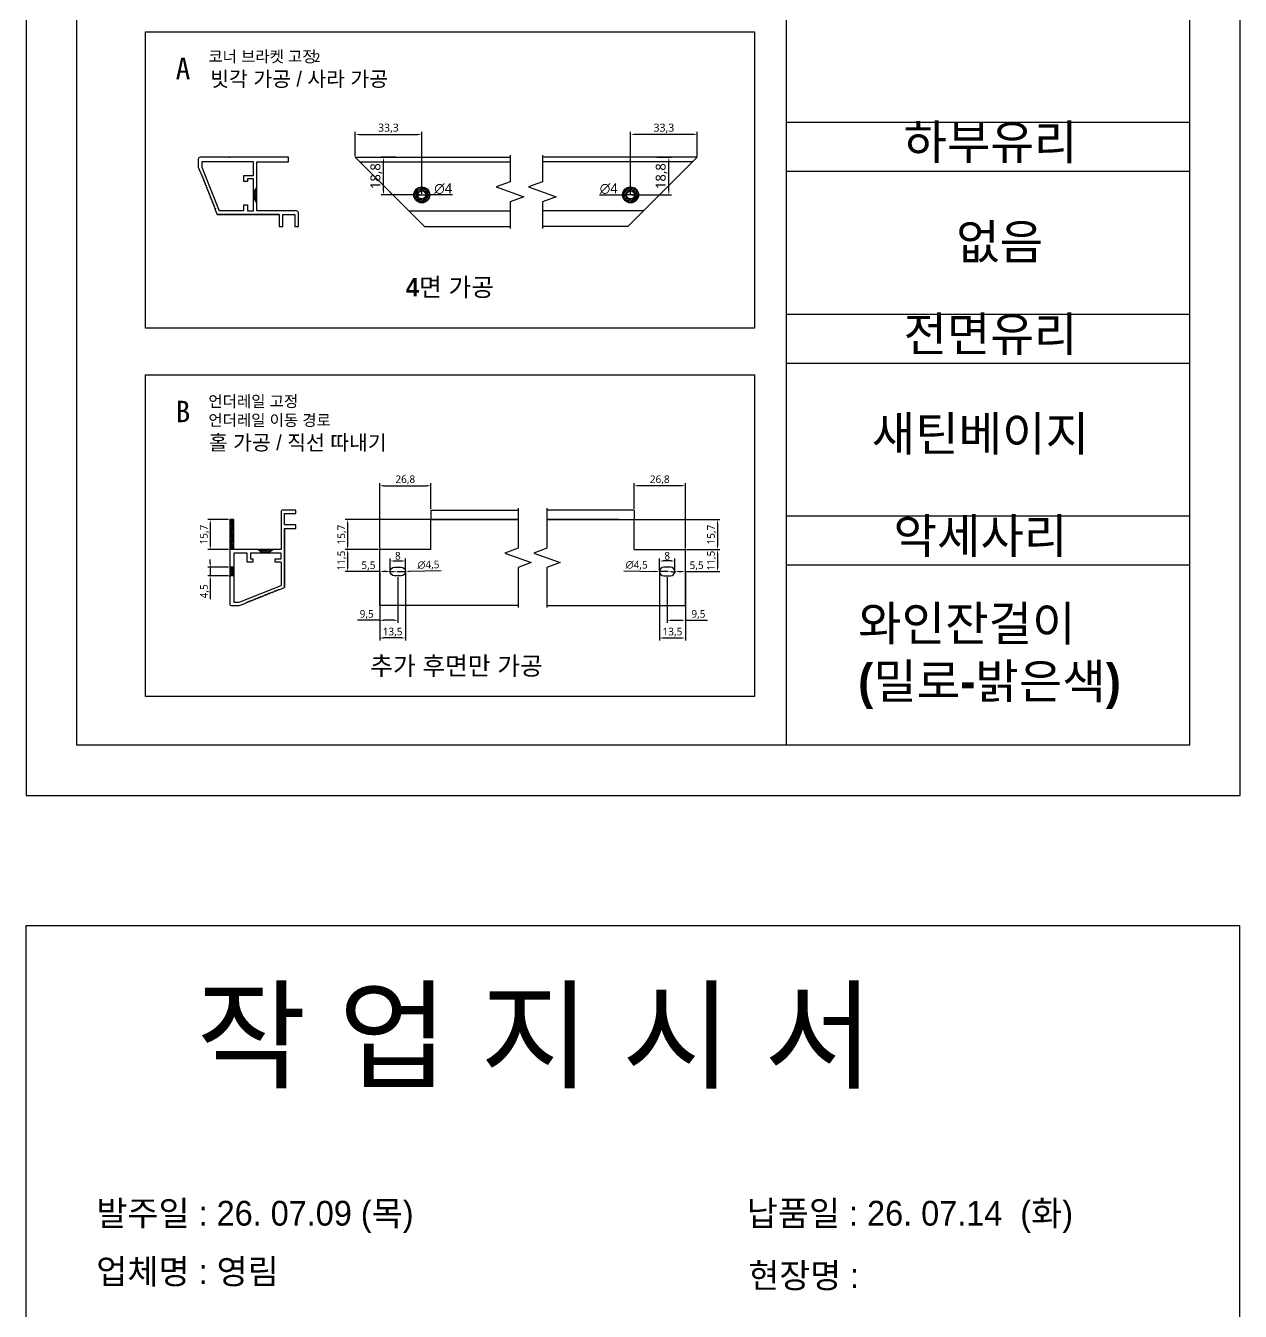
# Model space of a CAD drawing. Header units: millimetres. Extents: x -44117 to 256353, y -2095463 to 65325.
# Drawn here: x 94921 to 97592, y -1030114 to -1027285 of the extents above; entities that cross this region are included whole.
import ezdxf

# ---------------------------------------------------------------- set-up
doc = ezdxf.new("R2010")
doc.units = ezdxf.units.MM
doc.header["$LTSCALE"] = 10
doc.layers.add('.', color=8, linetype='Continuous')
doc.layers.add('DEFAULT', color=7, linetype='Continuous')
doc.styles.add('맑은고딕', font='malgun.ttf')
doc.dimstyles.new('장바 dim', dxfattribs={"dimtxt": 4, "dimasz": 2, "dimexe": 1.25, "dimexo": 0.625, "dimtad": 1, "dimtxsty": '맑은고딕', "dimcen": 2.5, "dimclre": 256, "dimadec": 0, "dimazin": 0, "dimtfac": 1, "dimtmove": 0, "dimatfit": 3, "dimldrblk": 'ARCHTICK', "dimfxl": 0, "dimarcsym": 0})

# ---------------------------------------------------------------- blocks, each defined once
blk = doc.blocks.new('*D6876')
at = {"color": 0, "lineweight": -2, "transparency": 16777216}
for p, q in [((6389.14, -1856.27), (6387.14, -1856.27)), ((6391.14, -1856.27), (6395.14, -1856.27)), ((6408.51, -1856.27), (6397.14, -1856.27))]:
    blk.add_line(p, q, dxfattribs=at)
at = {"color": 0, "transparency": 16777216}
for points in [[(6389.14, -1855.93), (6389.14, -1856.6), (6391.14, -1856.27)], [(6397.14, -1855.93), (6397.14, -1856.6), (6395.14, -1856.27)]]:
    blk.add_solid(points, dxfattribs=at)
at = {"layer": 'Defpoints', "color": 0, "transparency": 16777216}
for p in [(6391.14, -1856.27), (6395.14, -1856.27)]:
    blk.add_point(p, dxfattribs=at)
at = {"color": 0, "transparency": 16777216, "insert": (6403.82, -1853.14), "char_height": 5, "attachment_point": 5, "style": '맑은고딕'}
blk.add_mtext('∅4', dxfattribs=at)
blk = doc.blocks.new('_ArchTick')
at = {"color": 0, "linetype": 'ByBlock', "const_width": 0.15}
blk.add_lwpolyline([(-0.5, -0.5), (0.5, 0.5)], dxfattribs=at)
blk = doc.blocks.new('*D6890')
at = {"lineweight": -2, "transparency": 16777216}
for p, q in [((6359.84, -1836.84), (6359.84, -1824.76)), ((6393.14, -1855.64), (6393.14, -1824.76))]:
    blk.add_line(p, q, dxfattribs=at)
at = {"color": 0, "lineweight": -2, "transparency": 16777216}
blk.add_line((6361.84, -1826.01), (6391.14, -1826.01), dxfattribs=at)
at = {"color": 0, "transparency": 16777216}
for points in [[(6361.84, -1825.68), (6361.84, -1826.35), (6359.84, -1826.01)], [(6391.14, -1825.68), (6391.14, -1826.35), (6393.14, -1826.01)]]:
    blk.add_solid(points, dxfattribs=at)
at = {"layer": 'Defpoints', "color": 0, "transparency": 16777216}
for p in [(6393.14, -1826.01), (6359.84, -1837.47), (6393.14, -1856.27)]:
    blk.add_point(p, dxfattribs=at)
at = {"color": 0, "transparency": 16777216, "insert": (6376.49, -1822.99), "char_height": 4, "attachment_point": 5, "style": '맑은고딕'}
blk.add_mtext('33,3', dxfattribs=at)
blk = doc.blocks.new('*D6875')
at = {"lineweight": -2, "transparency": 16777216}
for p, q in [((6380.09, -1837.47), (6372.78, -1837.47)), ((6392.51, -1856.27), (6372.78, -1856.27))]:
    blk.add_line(p, q, dxfattribs=at)
at = {"color": 0, "lineweight": -2, "transparency": 16777216}
blk.add_line((6374.03, -1854.27), (6374.03, -1839.47), dxfattribs=at)
at = {"color": 0, "transparency": 16777216}
for points in [[(6373.69, -1839.47), (6374.36, -1839.47), (6374.03, -1837.47)], [(6373.69, -1854.27), (6374.36, -1854.27), (6374.03, -1856.27)]]:
    blk.add_solid(points, dxfattribs=at)
at = {"layer": 'Defpoints', "color": 0, "transparency": 16777216}
for p in [(6374.03, -1837.47), (6380.72, -1837.47), (6393.14, -1856.27)]:
    blk.add_point(p, dxfattribs=at)
at = {"color": 0, "transparency": 16777216, "insert": (6370.39, -1846.87), "char_height": 5, "attachment_point": 5, "rotation": 90, "style": '맑은고딕'}
blk.add_mtext('18,8', dxfattribs=at)
blk = doc.blocks.new('*D6877')
at = {"color": 0, "lineweight": -2, "transparency": 16777216}
for p, q in [((6481.82, -1856.27), (6493.42, -1856.27)), ((6499.42, -1856.27), (6495.42, -1856.27)), ((6501.42, -1856.27), (6503.42, -1856.27))]:
    blk.add_line(p, q, dxfattribs=at)
at = {"color": 0, "transparency": 16777216}
for points in [[(6493.42, -1855.93), (6493.42, -1856.6), (6495.42, -1856.27)], [(6501.42, -1855.93), (6501.42, -1856.6), (6499.42, -1856.27)]]:
    blk.add_solid(points, dxfattribs=at)
at = {"layer": 'Defpoints', "color": 0, "transparency": 16777216}
for p in [(6495.42, -1856.27), (6499.42, -1856.27)]:
    blk.add_point(p, dxfattribs=at)
at = {"color": 0, "transparency": 16777216, "insert": (6486.51, -1853.14), "char_height": 5, "attachment_point": 5, "style": '맑은고딕'}
blk.add_mtext('∅4', dxfattribs=at)
blk = doc.blocks.new('*D6889')
at = {"lineweight": -2, "transparency": 16777216}
for p, q in [((6497.42, -1855.64), (6497.42, -1824.76)), ((6530.72, -1836.84), (6530.72, -1824.76))]:
    blk.add_line(p, q, dxfattribs=at)
at = {"color": 0, "lineweight": -2, "transparency": 16777216}
blk.add_line((6528.72, -1826.01), (6499.42, -1826.01), dxfattribs=at)
at = {"color": 0, "transparency": 16777216}
for points in [[(6499.42, -1825.68), (6499.42, -1826.35), (6497.42, -1826.01)], [(6528.72, -1825.68), (6528.72, -1826.35), (6530.72, -1826.01)]]:
    blk.add_solid(points, dxfattribs=at)
at = {"layer": 'Defpoints', "color": 0, "transparency": 16777216}
for p in [(6497.42, -1826.01), (6530.72, -1837.47), (6497.42, -1856.27)]:
    blk.add_point(p, dxfattribs=at)
at = {"color": 0, "transparency": 16777216, "insert": (6514.07, -1822.99), "char_height": 4, "attachment_point": 5, "style": '맑은고딕'}
blk.add_mtext('33,3', dxfattribs=at)
blk = doc.blocks.new('*D6878')
at = {"lineweight": -2, "transparency": 16777216}
for p, q in [((6510.46, -1837.47), (6517.78, -1837.47)), ((6498.04, -1856.27), (6517.78, -1856.27))]:
    blk.add_line(p, q, dxfattribs=at)
at = {"color": 0, "lineweight": -2, "transparency": 16777216}
blk.add_line((6516.53, -1854.27), (6516.53, -1839.47), dxfattribs=at)
at = {"color": 0, "transparency": 16777216}
for points in [[(6516.2, -1839.47), (6516.86, -1839.47), (6516.53, -1837.47)], [(6516.2, -1854.27), (6516.86, -1854.27), (6516.53, -1856.27)]]:
    blk.add_solid(points, dxfattribs=at)
at = {"layer": 'Defpoints', "color": 0, "transparency": 16777216}
for p in [(6509.84, -1837.47), (6516.53, -1837.47), (6497.42, -1856.27)]:
    blk.add_point(p, dxfattribs=at)
at = {"color": 0, "transparency": 16777216, "insert": (6512.89, -1846.87), "char_height": 5, "attachment_point": 5, "rotation": 90, "style": '맑은고딕'}
blk.add_mtext('18,8', dxfattribs=at)
blk = doc.blocks.new('*D6881')
at = {"color": 0, "lineweight": -2, "transparency": 16777216}
for p, q in [((6358.17, -2220.86), (6348.42, -2220.86)), ((6361.67, -2220.86), (6360.17, -2220.86))]:
    blk.add_line(p, q, dxfattribs=at)
at = {"lineweight": -2, "transparency": 16777216}
for p, q in [((6358.17, -2220.23), (6358.17, -2219.61)), ((6363.67, -2220.23), (6363.67, -2219.61))]:
    blk.add_line(p, q, dxfattribs=at)
at = {"color": 0, "transparency": 16777216}
for points in [[(6360.17, -2220.53), (6360.17, -2221.19), (6358.17, -2220.86)], [(6361.67, -2220.53), (6361.67, -2221.19), (6363.67, -2220.86)]]:
    blk.add_solid(points, dxfattribs=at)
at = {"layer": 'Defpoints', "color": 0, "transparency": 16777216}
for p in [(6358.17, -2220.86), (6358.17, -2220.86), (6363.67, -2220.86)]:
    blk.add_point(p, dxfattribs=at)
at = {"color": 0, "transparency": 16777216, "insert": (6352.29, -2217.87), "char_height": 4, "attachment_point": 5, "style": '맑은고딕'}
blk.add_mtext('5,5', dxfattribs=at)
blk = doc.blocks.new('*D6880')
at = {"lineweight": -2, "transparency": 16777216}
for p, q in [((6357.55, -2209.36), (6340.16, -2209.36)), ((6357.55, -2220.86), (6340.16, -2220.86))]:
    blk.add_line(p, q, dxfattribs=at)
at = {"color": 0, "lineweight": -2, "transparency": 16777216}
blk.add_line((6341.41, -2211.36), (6341.41, -2218.86), dxfattribs=at)
at = {"color": 0, "transparency": 16777216}
for points in [[(6341.08, -2211.36), (6341.75, -2211.36), (6341.41, -2209.36)], [(6341.08, -2218.86), (6341.75, -2218.86), (6341.41, -2220.86)]]:
    blk.add_solid(points, dxfattribs=at)
at = {"layer": 'Defpoints', "color": 0, "transparency": 16777216}
for p in [(6358.17, -2209.36), (6341.41, -2220.86), (6358.17, -2220.86)]:
    blk.add_point(p, dxfattribs=at)
at = {"color": 0, "transparency": 16777216, "insert": (6338.37, -2215.11), "char_height": 4, "attachment_point": 5, "rotation": 90, "style": '맑은고딕'}
blk.add_mtext('11,5', dxfattribs=at)
blk = doc.blocks.new('*D6891')
at = {"lineweight": -2, "transparency": 16777216}
for p, q in [((6358.17, -2221.48), (6358.17, -2256.86)), ((6371.67, -2221.48), (6371.67, -2256.86))]:
    blk.add_line(p, q, dxfattribs=at)
at = {"color": 0, "lineweight": -2, "transparency": 16777216}
blk.add_line((6369.67, -2255.61), (6360.17, -2255.61), dxfattribs=at)
at = {"color": 0, "transparency": 16777216}
for points in [[(6360.17, -2255.28), (6360.17, -2255.95), (6358.17, -2255.61)], [(6369.67, -2255.28), (6369.67, -2255.95), (6371.67, -2255.61)]]:
    blk.add_solid(points, dxfattribs=at)
at = {"layer": 'Defpoints', "color": 0, "transparency": 16777216}
for p in [(6358.17, -2220.86), (6371.67, -2220.86), (6358.17, -2255.61)]:
    blk.add_point(p, dxfattribs=at)
at = {"color": 0, "transparency": 16777216, "insert": (6364.92, -2252.61), "char_height": 4, "attachment_point": 5, "style": '맑은고딕'}
blk.add_mtext('13,5', dxfattribs=at)
blk = doc.blocks.new('*D6892')
at = {"lineweight": -2, "transparency": 16777216}
for p, q in [((6358.17, -2223.79), (6358.17, -2247.6)), ((6367.67, -2223.73), (6367.67, -2247.6))]:
    blk.add_line(p, q, dxfattribs=at)
at = {"color": 0, "lineweight": -2, "transparency": 16777216}
for p, q in [((6358.17, -2246.35), (6346.54, -2246.35)), ((6365.67, -2246.35), (6360.17, -2246.35))]:
    blk.add_line(p, q, dxfattribs=at)
at = {"color": 0, "transparency": 16777216}
for points in [[(6360.17, -2246.02), (6360.17, -2246.69), (6358.17, -2246.35)], [(6365.67, -2246.02), (6365.67, -2246.69), (6367.67, -2246.35)]]:
    blk.add_solid(points, dxfattribs=at)
at = {"layer": 'Defpoints', "color": 0, "transparency": 16777216}
for p in [(6358.17, -2223.17), (6367.67, -2223.11), (6358.17, -2246.35)]:
    blk.add_point(p, dxfattribs=at)
at = {"color": 0, "transparency": 16777216, "insert": (6351.36, -2243.35), "char_height": 4, "attachment_point": 5, "style": '맑은고딕'}
blk.add_mtext('9,5', dxfattribs=at)
blk = doc.blocks.new('*D6897')
at = {"color": 0, "lineweight": -2, "transparency": 16777216}
for p, q in [((6365.17, -2220.94), (6363.17, -2220.98)), ((6367.17, -2220.9), (6371.67, -2220.82)), ((6390.33, -2220.45), (6373.67, -2220.78))]:
    blk.add_line(p, q, dxfattribs=at)
at = {"color": 0, "transparency": 16777216}
for points in [[(6365.17, -2220.61), (6365.18, -2221.28), (6367.17, -2220.9)], [(6373.66, -2220.44), (6373.68, -2221.11), (6371.67, -2220.82)]]:
    blk.add_solid(points, dxfattribs=at)
at = {"layer": 'Defpoints', "color": 0, "transparency": 16777216}
for p in [(6367.17, -2220.9), (6371.67, -2220.82)]:
    blk.add_point(p, dxfattribs=at)
at = {"color": 0, "transparency": 16777216, "insert": (6383.65, -2217.58), "char_height": 4, "attachment_point": 5, "rotation": 1.11358, "style": '맑은고딕'}
blk.add_mtext('∅4,5', dxfattribs=at)
blk = doc.blocks.new('*D6882')
at = {"lineweight": -2, "transparency": 16777216}
for p, q in [((6358.17, -2208.73), (6358.17, -2174.7)), ((6384.97, -2188.03), (6384.97, -2174.7))]:
    blk.add_line(p, q, dxfattribs=at)
at = {"color": 0, "lineweight": -2, "transparency": 16777216}
blk.add_line((6360.17, -2175.95), (6382.97, -2175.95), dxfattribs=at)
at = {"color": 0, "transparency": 16777216}
for points in [[(6360.17, -2175.61), (6360.17, -2176.28), (6358.17, -2175.95)], [(6382.97, -2175.61), (6382.97, -2176.28), (6384.97, -2175.95)]]:
    blk.add_solid(points, dxfattribs=at)
at = {"layer": 'Defpoints', "color": 0, "transparency": 16777216}
for p in [(6384.97, -2175.95), (6384.97, -2188.66), (6358.17, -2209.36)]:
    blk.add_point(p, dxfattribs=at)
at = {"color": 0, "transparency": 16777216, "insert": (6371.57, -2172.92), "char_height": 4, "attachment_point": 5, "style": '맑은고딕'}
blk.add_mtext('26,8', dxfattribs=at)
blk = doc.blocks.new('*D6879')
at = {"lineweight": -2, "transparency": 16777216}
for p, q in [((6363.67, -2220.23), (6363.67, -2214.06)), ((6371.67, -2220.23), (6371.67, -2214.06))]:
    blk.add_line(p, q, dxfattribs=at)
at = {"color": 0, "lineweight": -2, "transparency": 16777216}
blk.add_line((6365.67, -2215.31), (6369.67, -2215.31), dxfattribs=at)
at = {"color": 0, "transparency": 16777216}
for points in [[(6365.67, -2214.98), (6365.67, -2215.65), (6363.67, -2215.31)], [(6369.67, -2214.98), (6369.67, -2215.65), (6371.67, -2215.31)]]:
    blk.add_solid(points, dxfattribs=at)
at = {"layer": 'Defpoints', "color": 0, "transparency": 16777216}
for p in [(6371.67, -2215.31), (6363.67, -2220.86), (6371.67, -2220.86)]:
    blk.add_point(p, dxfattribs=at)
at = {"color": 0, "transparency": 16777216, "insert": (6367.67, -2212.62), "char_height": 4, "attachment_point": 5, "style": '맑은고딕'}
blk.add_mtext('8', dxfattribs=at)
blk = doc.blocks.new('*D6893')
at = {"lineweight": -2, "transparency": 16777216}
for p, q in [((6384.35, -2193.66), (6340.16, -2193.66)), ((6357.55, -2209.36), (6340.16, -2209.36))]:
    blk.add_line(p, q, dxfattribs=at)
at = {"color": 0, "lineweight": -2, "transparency": 16777216}
blk.add_line((6341.41, -2195.66), (6341.41, -2207.36), dxfattribs=at)
at = {"color": 0, "transparency": 16777216}
for points in [[(6341.08, -2195.66), (6341.75, -2195.66), (6341.41, -2193.66)], [(6341.08, -2207.36), (6341.75, -2207.36), (6341.41, -2209.36)]]:
    blk.add_solid(points, dxfattribs=at)
at = {"layer": 'Defpoints', "color": 0, "transparency": 16777216}
for p in [(6384.97, -2193.66), (6341.41, -2209.36), (6358.17, -2209.36)]:
    blk.add_point(p, dxfattribs=at)
at = {"color": 0, "transparency": 16777216, "insert": (6338.41, -2201.51), "char_height": 4, "attachment_point": 5, "rotation": 90, "style": '맑은고딕'}
blk.add_mtext('15,7', dxfattribs=at)
blk = doc.blocks.new('*D6888')
at = {"lineweight": -2, "transparency": 16777216}
for p, q in [((6279.15, -2218.61), (6268.34, -2218.61)), ((6279.15, -2223.11), (6268.34, -2223.11))]:
    blk.add_line(p, q, dxfattribs=at)
at = {"color": 0, "lineweight": -2, "transparency": 16777216}
for p, q in [((6269.59, -2216.61), (6269.59, -2214.61)), ((6269.59, -2218.61), (6269.59, -2223.11)), ((6269.59, -2225.11), (6269.59, -2235.27))]:
    blk.add_line(p, q, dxfattribs=at)
at = {"color": 0, "transparency": 16777216}
for points in [[(6269.26, -2216.61), (6269.93, -2216.61), (6269.59, -2218.61)], [(6269.26, -2225.11), (6269.93, -2225.11), (6269.59, -2223.11)]]:
    blk.add_solid(points, dxfattribs=at)
at = {"layer": 'Defpoints', "color": 0, "transparency": 16777216}
for p in [(6279.77, -2218.61), (6269.59, -2223.11), (6279.77, -2223.11)]:
    blk.add_point(p, dxfattribs=at)
at = {"color": 0, "transparency": 16777216, "insert": (6266.6, -2231.19), "char_height": 4, "attachment_point": 5, "rotation": 90, "style": '맑은고딕'}
blk.add_mtext('4,5', dxfattribs=at)
blk = doc.blocks.new('*D6887')
at = {"lineweight": -2, "transparency": 16777216}
for p, q in [((6279.15, -2193.66), (6268.34, -2193.66)), ((6279.15, -2209.36), (6268.34, -2209.36))]:
    blk.add_line(p, q, dxfattribs=at)
at = {"color": 0, "lineweight": -2, "transparency": 16777216}
blk.add_line((6269.59, -2195.66), (6269.59, -2207.36), dxfattribs=at)
at = {"color": 0, "transparency": 16777216}
for points in [[(6269.26, -2195.66), (6269.93, -2195.66), (6269.59, -2193.66)], [(6269.26, -2207.36), (6269.93, -2207.36), (6269.59, -2209.36)]]:
    blk.add_solid(points, dxfattribs=at)
at = {"layer": 'Defpoints', "color": 0, "transparency": 16777216}
for p in [(6279.77, -2193.66), (6269.59, -2209.36), (6279.77, -2209.36)]:
    blk.add_point(p, dxfattribs=at)
at = {"color": 0, "transparency": 16777216, "insert": (6266.55, -2201.51), "char_height": 4, "attachment_point": 5, "rotation": 90, "style": '맑은고딕'}
blk.add_mtext('15,7', dxfattribs=at)
blk = doc.blocks.new('*D6884')
at = {"lineweight": -2, "transparency": 16777216}
for p, q in [((6512.52, -2220.23), (6512.52, -2219.61)), ((6518.02, -2220.23), (6518.02, -2219.61))]:
    blk.add_line(p, q, dxfattribs=at)
at = {"color": 0, "lineweight": -2, "transparency": 16777216}
for p, q in [((6514.52, -2220.86), (6516.02, -2220.86)), ((6518.02, -2220.86), (6527.77, -2220.86))]:
    blk.add_line(p, q, dxfattribs=at)
at = {"color": 0, "transparency": 16777216}
for points in [[(6514.52, -2220.53), (6514.52, -2221.19), (6512.52, -2220.86)], [(6516.02, -2220.53), (6516.02, -2221.19), (6518.02, -2220.86)]]:
    blk.add_solid(points, dxfattribs=at)
at = {"layer": 'Defpoints', "color": 0, "transparency": 16777216}
for p in [(6512.52, -2220.86), (6518.02, -2220.86), (6518.02, -2220.86)]:
    blk.add_point(p, dxfattribs=at)
at = {"color": 0, "transparency": 16777216, "insert": (6523.9, -2217.87), "char_height": 4, "attachment_point": 5, "style": '맑은고딕'}
blk.add_mtext('5,5', dxfattribs=at)
blk = doc.blocks.new('*D6883')
at = {"lineweight": -2, "transparency": 16777216}
for p, q in [((6518.64, -2209.36), (6536.03, -2209.36)), ((6518.64, -2220.86), (6536.03, -2220.86))]:
    blk.add_line(p, q, dxfattribs=at)
at = {"color": 0, "lineweight": -2, "transparency": 16777216}
blk.add_line((6534.78, -2211.36), (6534.78, -2218.86), dxfattribs=at)
at = {"color": 0, "transparency": 16777216}
for points in [[(6534.44, -2211.36), (6535.11, -2211.36), (6534.78, -2209.36)], [(6534.44, -2218.86), (6535.11, -2218.86), (6534.78, -2220.86)]]:
    blk.add_solid(points, dxfattribs=at)
at = {"layer": 'Defpoints', "color": 0, "transparency": 16777216}
for p in [(6518.02, -2209.36), (6518.02, -2220.86), (6534.78, -2220.86)]:
    blk.add_point(p, dxfattribs=at)
at = {"color": 0, "transparency": 16777216, "insert": (6531.74, -2215.11), "char_height": 4, "attachment_point": 5, "rotation": 90, "style": '맑은고딕'}
blk.add_mtext('11,5', dxfattribs=at)
blk = doc.blocks.new('*D6894')
at = {"lineweight": -2, "transparency": 16777216}
for p, q in [((6504.52, -2221.48), (6504.52, -2256.86)), ((6518.02, -2221.48), (6518.02, -2256.86))]:
    blk.add_line(p, q, dxfattribs=at)
at = {"color": 0, "lineweight": -2, "transparency": 16777216}
blk.add_line((6506.52, -2255.61), (6516.02, -2255.61), dxfattribs=at)
at = {"color": 0, "transparency": 16777216}
for points in [[(6506.52, -2255.28), (6506.52, -2255.95), (6504.52, -2255.61)], [(6516.02, -2255.28), (6516.02, -2255.95), (6518.02, -2255.61)]]:
    blk.add_solid(points, dxfattribs=at)
at = {"layer": 'Defpoints', "color": 0, "transparency": 16777216}
for p in [(6504.52, -2220.86), (6518.02, -2220.86), (6518.02, -2255.61)]:
    blk.add_point(p, dxfattribs=at)
at = {"color": 0, "transparency": 16777216, "insert": (6511.27, -2252.61), "char_height": 4, "attachment_point": 5, "style": '맑은고딕'}
blk.add_mtext('13,5', dxfattribs=at)
blk = doc.blocks.new('*D6895')
at = {"lineweight": -2, "transparency": 16777216}
for p, q in [((6508.52, -2223.73), (6508.52, -2247.6)), ((6518.02, -2223.79), (6518.02, -2247.6))]:
    blk.add_line(p, q, dxfattribs=at)
at = {"color": 0, "lineweight": -2, "transparency": 16777216}
for p, q in [((6510.52, -2246.35), (6516.02, -2246.35)), ((6518.02, -2246.35), (6529.65, -2246.35))]:
    blk.add_line(p, q, dxfattribs=at)
at = {"color": 0, "transparency": 16777216}
for points in [[(6510.52, -2246.02), (6510.52, -2246.69), (6508.52, -2246.35)], [(6516.02, -2246.02), (6516.02, -2246.69), (6518.02, -2246.35)]]:
    blk.add_solid(points, dxfattribs=at)
at = {"layer": 'Defpoints', "color": 0, "transparency": 16777216}
for p in [(6508.52, -2223.11), (6518.02, -2223.17), (6518.02, -2246.35)]:
    blk.add_point(p, dxfattribs=at)
at = {"color": 0, "transparency": 16777216, "insert": (6524.83, -2243.35), "char_height": 4, "attachment_point": 5, "style": '맑은고딕'}
blk.add_mtext('9,5', dxfattribs=at)
blk = doc.blocks.new('*D6898')
at = {"color": 0, "lineweight": -2, "transparency": 16777216}
for p, q in [((6485.86, -2220.45), (6502.52, -2220.78)), ((6509.02, -2220.9), (6504.52, -2220.82)), ((6511.02, -2220.94), (6513.02, -2220.98))]:
    blk.add_line(p, q, dxfattribs=at)
at = {"color": 0, "transparency": 16777216}
for points in [[(6502.53, -2220.44), (6502.51, -2221.11), (6504.52, -2220.82)], [(6511.02, -2220.61), (6511.01, -2221.28), (6509.02, -2220.9)]]:
    blk.add_solid(points, dxfattribs=at)
at = {"layer": 'Defpoints', "color": 0, "transparency": 16777216}
for p in [(6504.52, -2220.82), (6509.02, -2220.9)]:
    blk.add_point(p, dxfattribs=at)
at = {"color": 0, "transparency": 16777216, "insert": (6492.54, -2217.58), "char_height": 4, "attachment_point": 5, "rotation": 358.88642, "style": '맑은고딕'}
blk.add_mtext('∅4,5', dxfattribs=at)
blk = doc.blocks.new('*D6886')
at = {"lineweight": -2, "transparency": 16777216}
for p, q in [((6491.22, -2188.03), (6491.22, -2174.7)), ((6518.02, -2208.73), (6518.02, -2174.7))]:
    blk.add_line(p, q, dxfattribs=at)
at = {"color": 0, "lineweight": -2, "transparency": 16777216}
blk.add_line((6516.02, -2175.95), (6493.22, -2175.95), dxfattribs=at)
at = {"color": 0, "transparency": 16777216}
for points in [[(6493.22, -2175.61), (6493.22, -2176.28), (6491.22, -2175.95)], [(6516.02, -2175.61), (6516.02, -2176.28), (6518.02, -2175.95)]]:
    blk.add_solid(points, dxfattribs=at)
at = {"layer": 'Defpoints', "color": 0, "transparency": 16777216}
for p in [(6491.22, -2175.95), (6491.22, -2188.66), (6518.02, -2209.36)]:
    blk.add_point(p, dxfattribs=at)
at = {"color": 0, "transparency": 16777216, "insert": (6504.62, -2172.92), "char_height": 4, "attachment_point": 5, "style": '맑은고딕'}
blk.add_mtext('26,8', dxfattribs=at)
blk = doc.blocks.new('*D6885')
at = {"lineweight": -2, "transparency": 16777216}
for p, q in [((6504.52, -2220.23), (6504.52, -2214.06)), ((6512.52, -2220.23), (6512.52, -2214.06))]:
    blk.add_line(p, q, dxfattribs=at)
at = {"color": 0, "lineweight": -2, "transparency": 16777216}
blk.add_line((6510.52, -2215.31), (6506.52, -2215.31), dxfattribs=at)
at = {"color": 0, "transparency": 16777216}
for points in [[(6506.52, -2214.98), (6506.52, -2215.65), (6504.52, -2215.31)], [(6510.52, -2214.98), (6510.52, -2215.65), (6512.52, -2215.31)]]:
    blk.add_solid(points, dxfattribs=at)
at = {"layer": 'Defpoints', "color": 0, "transparency": 16777216}
for p in [(6504.52, -2215.31), (6504.52, -2220.86), (6512.52, -2220.86)]:
    blk.add_point(p, dxfattribs=at)
at = {"color": 0, "transparency": 16777216, "insert": (6508.52, -2212.62), "char_height": 4, "attachment_point": 5, "style": '맑은고딕'}
blk.add_mtext('8', dxfattribs=at)
blk = doc.blocks.new('*D6896')
at = {"lineweight": -2, "transparency": 16777216}
for p, q in [((6491.84, -2193.66), (6536.03, -2193.66)), ((6518.64, -2209.36), (6536.03, -2209.36))]:
    blk.add_line(p, q, dxfattribs=at)
at = {"color": 0, "lineweight": -2, "transparency": 16777216}
blk.add_line((6534.78, -2195.66), (6534.78, -2207.36), dxfattribs=at)
at = {"color": 0, "transparency": 16777216}
for points in [[(6534.44, -2195.66), (6535.11, -2195.66), (6534.78, -2193.66)], [(6534.44, -2207.36), (6535.11, -2207.36), (6534.78, -2209.36)]]:
    blk.add_solid(points, dxfattribs=at)
at = {"layer": 'Defpoints', "color": 0, "transparency": 16777216}
for p in [(6491.22, -2193.66), (6518.02, -2209.36), (6534.78, -2209.36)]:
    blk.add_point(p, dxfattribs=at)
at = {"color": 0, "transparency": 16777216, "insert": (6531.77, -2201.51), "char_height": 4, "attachment_point": 5, "rotation": 90, "style": '맑은고딕'}
blk.add_mtext('15,7', dxfattribs=at)
blk = doc.blocks.new('가공1')
at = {"layer": '.'}
h = blk.add_hatch(dxfattribs=at)
h.set_pattern_fill('ANSI31', color=1, scale=0.2)
h.paths.add_polyline_path([(6310.799, -1852.267), (6309.499, -1854.267), (6308.999, -1854.267), (6308.999, -1858.267), (6309.499, -1858.267), (6310.799, -1860.267)])
h = blk.add_hatch()
h.set_pattern_fill('ANSI31', color=1, scale=0.2)
h.set_pattern_definition([(45, (-808.2057, -2031.82455), (-0.449012806, 0.449012806), [])])
h.paths.add_polyline_path([(6389.137, -1856.267, 1), (6397.137, -1856.267, 1)])
h.paths.add_polyline_path([(6395.137, -1856.267, -1), (6391.137, -1856.267, -1)], flags=16)
h = blk.add_hatch()
h.set_pattern_fill('ANSI31', color=1, scale=0.2)
h.set_pattern_definition([(45, (-714.6824, -2031.82455), (-0.449012806, 0.449012806), [])])
h.paths.add_polyline_path([(6501.42, -1856.267, -1), (6493.42, -1856.267, -1)])
h.paths.add_polyline_path([(6495.42, -1856.267, 1), (6499.42, -1856.267, 1)], flags=16)
for p, q in [((6281.499, -1842.467), (6282.843, -1845.841)), ((6308.999, -1839.667), (6283.299, -1839.667)), ((6283.299, -1839.667), (6283.299, -1842.467)), ((6283.299, -1842.467), (6291.982, -1864.267)), ((6308.999, -1846.517), (6308.999, -1839.667)), ((6359.837, -1837.467), (6437.197, -1837.467)), ((6362.037, -1839.667), (6437.197, -1839.667)), ((6530.72, -1837.467), (6453.361, -1837.467)), ((6528.52, -1839.667), (6453.361, -1839.667)), ((6304.199, -1846.517), (6308.999, -1846.517)), ((6304.199, -1849.517), (6304.199, -1846.517)), ((6305.999, -1849.517), (6304.199, -1849.517)), ((6304.249, -1846.517), (6304.249, -1846.517)), ((6308.999, -1848.267), (6305.999, -1848.267)), ((6305.999, -1848.267), (6305.999, -1849.517)), ((6308.999, -1864.267), (6308.999, -1848.267)), ((6308.999, -1848.267), (6308.999, -1848.267)), ((6304.199, -1864.267), (6304.199, -1861.267)), ((6304.199, -1861.267), (6305.999, -1861.267)), ((6305.999, -1861.267), (6305.999, -1864.267)), ((6310.799, -1860.267), (6310.799, -1860.267)), ((6289.942, -1863.666), (6290.899, -1866.067)), ((6321.899, -1866.067), (6290.899, -1866.067)), ((6304.199, -1864.267), (6291.982, -1864.267)), ((6305.999, -1864.267), (6308.999, -1864.267)), ((6386.637, -1864.267), (6437.197, -1864.267)), ((6503.92, -1864.267), (6453.361, -1864.267)), ((6394.437, -1872.067), (6437.197, -1872.067)), ((6496.12, -1872.067), (6453.361, -1872.067))]:
    blk.add_line(p, q)
at = {"color": 7, "linetype": 'Continuous', "lineweight": 25}
for p, q in [((6326.499, -1837.467), (6282.499, -1837.467)), ((6310.799, -1864.267), (6310.799, -1839.667)), ((6310.799, -1839.667), (6326.499, -1839.667)), ((6326.499, -1839.667), (6326.499, -1837.467)), ((6330.499, -1864.267), (6310.799, -1864.267))]:
    blk.add_line(p, q, dxfattribs=at)
at = {"color": 1}
for p, q in [((6359.837, -1837.467), (6394.437, -1872.067)), ((6496.12, -1872.067), (6530.72, -1837.467)), ((6308.999, -1854.267), (6309.499, -1854.267)), ((6310.799, -1852.267), (6309.499, -1854.267)), ((6308.999, -1858.267), (6309.499, -1858.267)), ((6310.799, -1860.267), (6309.499, -1858.267))]:
    blk.add_line(p, q, dxfattribs=at)
at = {"linetype": 'Continuous'}
for points in [[(6437.197, -1836.467), (6437.197, -1849.767), (6430.328, -1852.267), (6444.065, -1857.267), (6437.197, -1859.767), (6437.197, -1873.067)], [(6453.361, -1836.467), (6453.361, -1849.767), (6446.492, -1852.267), (6460.229, -1857.267), (6453.361, -1859.767), (6453.361, -1873.067)]]:
    blk.add_lwpolyline(points, dxfattribs=at)
at = {"color": 7, "linetype": 'Continuous', "lineweight": 25}
for points in [[(6281.499, -1838.467), (6281.499, -1842.467)], [(6290.899, -1866.067), (6321.899, -1866.067), (6321.899, -1872.067), (6323.699, -1872.067), (6323.699, -1866.067), (6329.699, -1866.067), (6329.699, -1872.067), (6331.499, -1872.067), (6331.499, -1865.267)]]:
    blk.add_lwpolyline(points, dxfattribs=at)
blk.add_lwpolyline([(6282.843, -1845.841, 0.2391203), (6283.182, -1846.14, -0.507244), (6283.302, -1846.44, 0.507244), (6283.6, -1847.19, -0.507244), (6283.72, -1847.49, 0.507244), (6284.018, -1848.239, -0.507244), (6284.138, -1848.539, 0.507244), (6284.436, -1849.289, -0.507244), (6284.556, -1849.589, 0.507244), (6284.854, -1850.338, -0.507244), (6284.974, -1850.638, 0.507244), (6285.272, -1851.388, -0.507244), (6285.392, -1851.687, 0.507244), (6285.69, -1852.437, -0.507244), (6285.81, -1852.737, 0.507244), (6286.108, -1853.487, -0.507244), (6286.228, -1853.786, 0.507244), (6286.526, -1854.536, -0.507244), (6286.646, -1854.836, 0.507244), (6286.944, -1855.585, -0.507244), (6287.064, -1855.885, 0.507244), (6287.362, -1856.635, -0.507244), (6287.482, -1856.935, 0.507244), (6287.78, -1857.684, -0.507244), (6287.9, -1857.984, 0.507244), (6288.198, -1858.734, -0.507244), (6288.318, -1859.034, 0.507244), (6288.616, -1859.783, -0.507244), (6288.736, -1860.083, 0.507244), (6289.034, -1860.833, -0.507244), (6289.154, -1861.133, 0.507244), (6289.452, -1861.882, -0.507244), (6289.572, -1862.182, 0.5070859), (6289.87, -1862.931, -0.5106345), (6289.988, -1863.233, 0.2375028), (6289.942, -1863.666)], format="xyb", dxfattribs=at)
at = {"color": 1}
for centre, radius in [((6393.137, -1856.267), 4), ((6393.137, -1856.267), 2), ((6497.42, -1856.267), 4), ((6497.42, -1856.267), 2)]:
    blk.add_circle(centre, radius, dxfattribs=at)
at = {"color": 7, "linetype": 'Continuous', "lineweight": 25}
for centre, start, end in [((6282.499, -1838.467), 90, 180), ((6330.499, -1865.267), 0, 90)]:
    blk.add_arc(centre, 1, start, end, dxfattribs=at)
blk.add_point((6296.899, -1837.467))
dim = blk.add_linear_dim(base=(6393.137, -1826.014), p1=(6359.837, -1837.467), p2=(6393.137, -1856.267), dimstyle='장바 dim')
dim.commit()
dim.dimension.update_dxf_attribs({"geometry": '*D6890', "text_midpoint": (6376.487, -1822.987)})
for base, p1, p2, angle, picture, middle in [((6497.42, -1826.014), (6530.72, -1837.467), (6497.42, -1856.267), 180, '*D6889', (6514.07, -1822.987)), ((6374.028, -1837.467), (6393.137, -1856.267), (6380.72, -1837.467), 90, '*D6875', (6370.387, -1846.867)), ((6516.529, -1837.467), (6497.42, -1856.267), (6509.837, -1837.467), 90, '*D6878', (6512.888, -1846.867))]:
    dim = blk.add_linear_dim(base=base, p1=p1, p2=p2, angle=angle, dimstyle='장바 dim')
    dim.commit()
    dim.dimension.update_dxf_attribs({"geometry": picture, "text_midpoint": middle})
dim = blk.add_diameter_dim_2p(p1=(6391.137, -1856.267), p2=(6395.137, -1856.267), dimstyle='장바 dim')
dim.commit()
dim.dimension.update_dxf_attribs({"geometry": '*D6876', "text_midpoint": (6403.823, -1853.142)})
dim = blk.add_diameter_dim_2p(p1=(6499.42, -1856.267), p2=(6495.42, -1856.267), dimstyle='장바 dim')
dim.commit()
dim.dimension.update_dxf_attribs({"geometry": '*D6877', "text_midpoint": (6486.506, -1856.267), "dimtype": 131})
blk = doc.blocks.new('가공2')
at = {"layer": '.'}
h = blk.add_hatch(dxfattribs=at)
h.set_pattern_fill('ANSI31', color=1, scale=0.2)
h.paths.add_polyline_path([(6302.571, -2209.36), (6294.571, -2209.36), (6296.571, -2210.66), (6296.571, -2211.16), (6300.571, -2211.16), (6300.571, -2210.66)])
h = blk.add_hatch()
h.set_pattern_fill('ANSI31', color=1, scale=0.2)
h.paths.add_polyline_path([(6281.971, -2193.66), (6279.771, -2193.66), (6279.771, -2209.36), (6281.971, -2209.36)])
h = blk.add_hatch()
h.set_pattern_fill('ANSI31', color=1, scale=0.2)
h.paths.add_polyline_path([(6281.971, -2218.61), (6279.771, -2218.61), (6279.771, -2223.11), (6281.971, -2223.11)])
at = {"color": 7, "linetype": 'Continuous', "lineweight": 25}
for p, q in [((6306.571, -2189.66), (6306.571, -2209.36)), ((6281.971, -2193.66), (6279.771, -2193.66)), ((6279.771, -2193.66), (6279.771, -2237.66)), ((6281.971, -2209.36), (6281.971, -2193.66)), ((6306.571, -2209.36), (6281.971, -2209.36))]:
    blk.add_line(p, q, dxfattribs=at)
for p, q in [((6384.971, -2188.66), (6430.554, -2188.66)), ((6384.971, -2188.66), (6384.971, -2193.66)), ((6491.218, -2188.66), (6445.636, -2188.66)), ((6491.218, -2188.66), (6491.218, -2193.66)), ((6308.371, -2198.26), (6308.371, -2229.26)), ((6430.554, -2193.66), (6384.971, -2193.66)), ((6445.636, -2193.66), (6491.218, -2193.66)), ((6288.821, -2211.16), (6281.971, -2211.16)), ((6281.971, -2211.16), (6281.971, -2236.86)), ((6288.821, -2215.96), (6288.821, -2211.16)), ((6306.571, -2211.16), (6290.571, -2211.16)), ((6290.571, -2211.16), (6290.571, -2211.16)), ((6290.571, -2211.16), (6290.571, -2214.16)), ((6306.571, -2214.16), (6306.571, -2211.16)), ((6288.821, -2215.91), (6288.821, -2215.91)), ((6291.821, -2215.96), (6288.821, -2215.96)), ((6290.571, -2214.16), (6291.821, -2214.16)), ((6291.821, -2214.16), (6291.821, -2215.96)), ((6303.571, -2215.96), (6303.571, -2214.16)), ((6303.571, -2214.16), (6306.571, -2214.16)), ((6306.571, -2215.96), (6303.571, -2215.96)), ((6306.571, -2215.96), (6306.571, -2228.177)), ((6284.771, -2236.86), (6306.571, -2228.177)), ((6305.97, -2230.216), (6308.371, -2229.26)), ((6281.971, -2236.86), (6284.771, -2236.86)), ((6284.771, -2238.66), (6288.145, -2237.316))]:
    blk.add_line(p, q)
at = {"color": 1, "lineweight": 30}
for p, q in [((6384.971, -2209.36), (6384.971, -2193.66)), ((6491.218, -2209.36), (6491.218, -2193.66)), ((6384.971, -2209.36), (6358.171, -2209.36)), ((6491.218, -2209.36), (6518.018, -2209.36))]:
    blk.add_line(p, q, dxfattribs=at)
at = {"color": 1}
for p, q in [((6281.971, -2209.36), (6279.771, -2209.36)), ((6294.571, -2209.36), (6296.571, -2210.66)), ((6296.571, -2211.16), (6296.571, -2210.66)), ((6302.571, -2209.36), (6300.571, -2210.66)), ((6300.571, -2211.16), (6300.571, -2210.66)), ((6281.971, -2218.61), (6279.771, -2218.61)), ((6281.971, -2223.11), (6279.771, -2223.11))]:
    blk.add_line(p, q, dxfattribs=at)
at = {"color": 7, "linetype": 'Continuous', "lineweight": 25}
for points in [[(6308.371, -2229.26), (6308.371, -2198.26), (6314.371, -2198.26), (6314.371, -2196.46), (6308.371, -2196.46), (6308.371, -2190.46), (6314.371, -2190.46), (6314.371, -2188.66), (6307.571, -2188.66)], [(6280.771, -2238.66), (6284.771, -2238.66)]]:
    blk.add_lwpolyline(points, dxfattribs=at)
at = {"linetype": 'Continuous'}
for points in [[(6430.554, -2187.66), (6430.554, -2208.66), (6423.685, -2211.16), (6437.422, -2216.16), (6430.554, -2218.66), (6430.554, -2239.66)], [(6445.636, -2187.66), (6445.636, -2208.66), (6438.767, -2211.16), (6452.504, -2216.16), (6445.636, -2218.66), (6445.636, -2239.66)]]:
    blk.add_lwpolyline(points, dxfattribs=at)
for points in [[(6384.971, -2193.66), (6430.554, -2193.66)], [(6483.418, -2193.66), (6445.636, -2193.66)], [(6430.554, -2238.66), (6358.171, -2238.66), (6358.171, -2209.36)], [(6445.636, -2238.66), (6518.018, -2238.66), (6518.018, -2209.36)]]:
    blk.add_lwpolyline(points)
at = {"color": 1, "lineweight": 30}
for points in [[(6365.921, -2223.11, -1), (6365.921, -2218.61), (6369.421, -2218.61, -1), (6369.421, -2223.11)], [(6510.268, -2223.11, 1), (6510.268, -2218.61), (6506.768, -2218.61, 1), (6506.768, -2223.11)]]:
    blk.add_lwpolyline(points, format="xyb", close=True, dxfattribs=at)
at = {"color": 7, "linetype": 'Continuous', "lineweight": 25}
blk.add_lwpolyline([(6288.145, -2237.316, 0.2391203), (6288.444, -2236.977, -0.507244), (6288.744, -2236.857, 0.507244), (6289.494, -2236.559, -0.507244), (6289.794, -2236.439, 0.507244), (6290.543, -2236.141, -0.507244), (6290.843, -2236.021, 0.507244), (6291.593, -2235.723, -0.507244), (6291.892, -2235.603, 0.507244), (6292.642, -2235.305, -0.507244), (6292.942, -2235.185, 0.507244), (6293.692, -2234.887, -0.507244), (6293.991, -2234.767, 0.507244), (6294.741, -2234.469, -0.507244), (6295.041, -2234.349, 0.507244), (6295.79, -2234.051, -0.507244), (6296.09, -2233.931, 0.507244), (6296.84, -2233.633, -0.507244), (6297.14, -2233.513, 0.507244), (6297.889, -2233.215, -0.507244), (6298.189, -2233.095, 0.507244), (6298.939, -2232.797, -0.507244), (6299.239, -2232.677, 0.507244), (6299.988, -2232.379, -0.507244), (6300.288, -2232.259, 0.507244), (6301.038, -2231.961, -0.507244), (6301.338, -2231.841, 0.507244), (6302.087, -2231.543, -0.507244), (6302.387, -2231.423, 0.507244), (6303.137, -2231.125, -0.507244), (6303.436, -2231.005, 0.507244), (6304.186, -2230.707, -0.507244), (6304.486, -2230.587, 0.5070859), (6305.235, -2230.289, -0.5106345), (6305.537, -2230.171, 0.2375028), (6305.97, -2230.216)], format="xyb", dxfattribs=at)
for centre, start, end in [((6307.571, -2189.66), 90, 180), ((6280.771, -2237.66), 180, 270)]:
    blk.add_arc(centre, 1, start, end, dxfattribs=at)
blk.add_point((6279.771, -2223.26))
for base, p1, p2, picture, middle in [((6384.971, -2175.947), (6358.171, -2209.36), (6384.971, -2188.66), '*D6882', (6371.571, -2172.919)), ((6371.671, -2215.313), (6363.671, -2220.86), (6371.671, -2220.86), '*D6879', (6367.671, -2212.621)), ((6358.171, -2220.86), (6363.671, -2220.86), (6358.171, -2220.86), '*D6881', (6352.293, -2217.865)), ((6358.171, -2246.355), (6367.671, -2223.11), (6358.171, -2223.165), '*D6892', (6351.355, -2243.349)), ((6358.171, -2255.612), (6371.671, -2220.86), (6358.171, -2220.86), '*D6891', (6364.921, -2252.606))]:
    dim = blk.add_linear_dim(base=base, p1=p1, p2=p2, dimstyle='장바 dim')
    dim.commit()
    dim.dimension.update_dxf_attribs({"geometry": picture, "text_midpoint": middle})
for base, p1, p2, angle, picture, middle in [((6491.218, -2175.947), (6518.018, -2209.36), (6491.218, -2188.66), 180, '*D6886', (6504.618, -2172.919)), ((6269.592, -2209.36), (6279.771, -2193.66), (6279.771, -2209.36), 90, '*D6887', (6266.554, -2201.51)), ((6341.412, -2209.36), (6384.971, -2193.66), (6358.171, -2209.36), 90, '*D6893', (6338.406, -2201.51)), ((6534.777, -2209.36), (6491.218, -2193.66), (6518.018, -2209.36), 90, '*D6896', (6531.771, -2201.51)), ((6341.412, -2220.86), (6358.171, -2209.36), (6358.171, -2220.86), 90, '*D6880', (6338.374, -2215.11)), ((6504.518, -2215.313), (6512.518, -2220.86), (6504.518, -2220.86), 180, '*D6885', (6508.518, -2212.621)), ((6534.777, -2220.86), (6518.018, -2209.36), (6518.018, -2220.86), 90, '*D6883', (6531.739, -2215.11)), ((6269.592, -2223.11), (6279.771, -2218.61), (6279.771, -2223.11), 90, '*D6888', (6266.598, -2231.19)), ((6518.018, -2220.86), (6512.518, -2220.86), (6518.018, -2220.86), 180, '*D6884', (6523.896, -2217.865)), ((6518.018, -2255.612), (6504.518, -2220.86), (6518.018, -2220.86), 180, '*D6894', (6511.268, -2252.606)), ((6518.018, -2246.355), (6508.518, -2223.11), (6518.018, -2223.165), 180, '*D6895', (6524.834, -2243.349))]:
    dim = blk.add_linear_dim(base=base, p1=p1, p2=p2, angle=angle, dimstyle='장바 dim')
    dim.commit()
    dim.dimension.update_dxf_attribs({"geometry": picture, "text_midpoint": middle})
for p1, p2, picture, middle in [((6367.171, -2220.904), (6371.67, -2220.816), '*D6897', (6383.707, -2220.582)), ((6509.018, -2220.904), (6504.519, -2220.816), '*D6898', (6492.482, -2220.582))]:
    dim = blk.add_diameter_dim_2p(p1=p1, p2=p2, dimstyle='장바 dim')
    dim.commit()
    dim.dimension.update_dxf_attribs({"geometry": picture, "text_midpoint": middle, "dimtype": 131})

msp = doc.modelspace()

# ---------------------------------------------------------------- linework, layer by layer
msp.add_line((96593.18968, -1026243.42968), (96593.18968, -1028867.51356))
for points in [[(94921.81225, -1028978.78234), (97592.26297, -1028978.78234), (97592.26297, -1025202.00202), (94921.81225, -1025202.00202)], [(97481.08842, -1027498.34192), (96593.18968, -1027498.34192), (96593.18968, -1027604.97492), (97481.08842, -1027604.97492)], [(97481.08842, -1027920.75256), (96593.18968, -1027920.75256), (96593.18968, -1028027.38556), (97481.08842, -1028027.38556)], [(97481.08842, -1028364.71476), (96593.18968, -1028364.71476), (96593.18968, -1028471.34776), (97481.08842, -1028471.34776)], [(94921.06665, -1033042.25443), (97591.51738, -1033042.25443), (97591.51738, -1029265.47412), (94921.06665, -1029265.47412)]]:
    msp.add_lwpolyline(points, close=True)
msp.add_lwpolyline([(95033.08103, -1026084.47428), (95033.08103, -1028867.51356), (97480.99419, -1028867.51356), (97480.99419, -1026084.47428)])
at = {"elevation": -0.05713}
for points in [[(95184.8252, -1027298.85978), (96523.66988, -1027298.85978), (96523.66988, -1027950.42431), (95184.8252, -1027950.42431)], [(95184.8252, -1028053.54326), (96523.66988, -1028053.54326), (96523.66988, -1028761.44428), (95184.8252, -1028761.44428)]]:
    msp.add_lwpolyline(points, close=True, dxfattribs=at)

# ---------------------------------------------------------------- block references
for name, p, xscale, yscale, zscale in [('가공1', (67642.98103, -1019484.35993, -0.11742), 4.40303664917588, 4.40303664917588, 4.40303664917588), ('가공2', (68958.7091, -1019145.88682, -0.10762), 4.205746531870327, 4.205746531870327, 4.205746531870327)]:
    msp.add_blockref(name, p, dxfattribs=dict(xscale=xscale, yscale=yscale, zscale=zscale))

# ---------------------------------------------------------------- texts
for s, width, gutter_width, heights, insert, char_height, attachment_point in [('A', 418.1419429, 235.42037, [-47.08407], (95282.96262, -1027355.79552, -0.05713), 47.08407, 3), ('{\\fGulim|b0|i0|c129|p50;코너 브라켓 고정}', 1099.0259432, 82.47129, [145.17296], (95322.85354, -1027340.54767, 0.07422), 25, 1), ('{\\fGulim|b0|i0|c129|p50;빗각 가공 / 사라 가공}', 1099.0259432, 82.47129, [145.17296], (95326.862, -1027385.87472, 0.07422), 32.9885174, 1), ('{\\f굴림|b1|i0|c129|p50;하부유리}', 23047.5408631, 296.4118, [-84.68908], (96851.52621, -1027503.25648), 76.220176, 1), ('{\\f굴림|b1|i0|c129|p50;없음}', 23047.5408631, 296.4118, [-83.07596], (96967.36586, -1027722.40931), 76.220176, 1), ('{\\f굴림|b1|i0|c129|p50;4면 가공}', 12072.7918459, 155.2668, [-44.46757], (95757.17649, -1027840.60289), 39.9257485, 1), ('{\\f굴림|b1|i0|c129|p50;전면유리}', 23047.5408631, 296.4118, [-84.68908], (96851.52621, -1027925.66712), 76.220176, 1), ('{\\fGulim|b0|i0|c129|p50;언더레일 고정\\P언더레일 이동 경로}', 1099.0259432, 82.47129, [145.17296], (95322.87996, -1028099.12614, 0.07422), 25, 1), ('B', 418.1419429, 235.42037, [-47.08407], (95282.96262, -1028110.47901, -0.05713), 47.08407, 3), ('{\\f굴림|b1|i0|c129|p50;새틴베이지}', 23047.5408631, 296.4118, [-84.7899], (96781.48363, -1028144.81995), 76.220176, 1), ('{\\fGulim|b0|i0|c129|p50;홀 가공 / 직선 따내기 }', 1099.0259432, 82.47129, [145.17296], (95323.93591, -1028185.99265, 0.07422), 32.9885174, 1), ('{\\f굴림|b1|i0|c129|p50;악세사리}', 23047.5408631, 296.4118, [-84.68908], (96829.43586, -1028369.62932), 76.220176, 1), ('{\\f굴림|b1|i0|c129|p50;와인잔걸이\\P(밀로-밝은색)}', 23047.5408631, 296.4118, [-225.93838], (96751.85023, -1028562.38148), 76.220176, 1), ('{\\f굴림|b1|i0|c129|p50;추가 후면만 가공}', 12072.7918459, 155.2668, [-44.46757], (95678.60359, -1028673.78304), 39.9257485, 1), ('{\\fGulim|b0|i0|c129|p50;작 업 지 시 서}', 4553.9528048, 17.21164, [-214.58863], (95296.50041, -1029410.21845), 192.7704086, 1), ('\\pt11;{\\fGulim|b0|i0|c129|p50;발주일 : 26. 07.09 (목)}', 5257.1634623, 19.86943, [54.84616], (95076.20275, -1029870.90811), 54.5217024, 1), ('{\\fGulim|b0|i0|c129|p50;납품일 : 26. 07.14  (화)}', 5257.1634623, 19.86943, [55.77782], (96506.76636, -1029870.90811), 54.5217024, 1), ('{\\fGulim|b0|i0|c129|p50;업체명 : 영림}', 5257.1634623, 19.86943, [57.40323], (95076.20275, -1029999.11546), 54.5217024, 1), ('{\\fGulim|b0|i0|c129|p50;현장명 :  }', 5221.1406308, 19.73328, [60.42093], (96510.57042, -1030008.259), 54.1481119, 1)]:
    msp.add_mtext_dynamic_manual_height_columns(s, width=width, gutter_width=gutter_width, heights=heights, dxfattribs=dict(insert=insert, char_height=char_height, attachment_point=attachment_point))
at = {"layer": 'DEFAULT', "insert": (95562.20204, -1027355.08595), "char_height": 20, "width": 178.7366603, "attachment_point": 5}
msp.add_mtext('2', dxfattribs=at)

doc.saveas('drawing.dxf')
